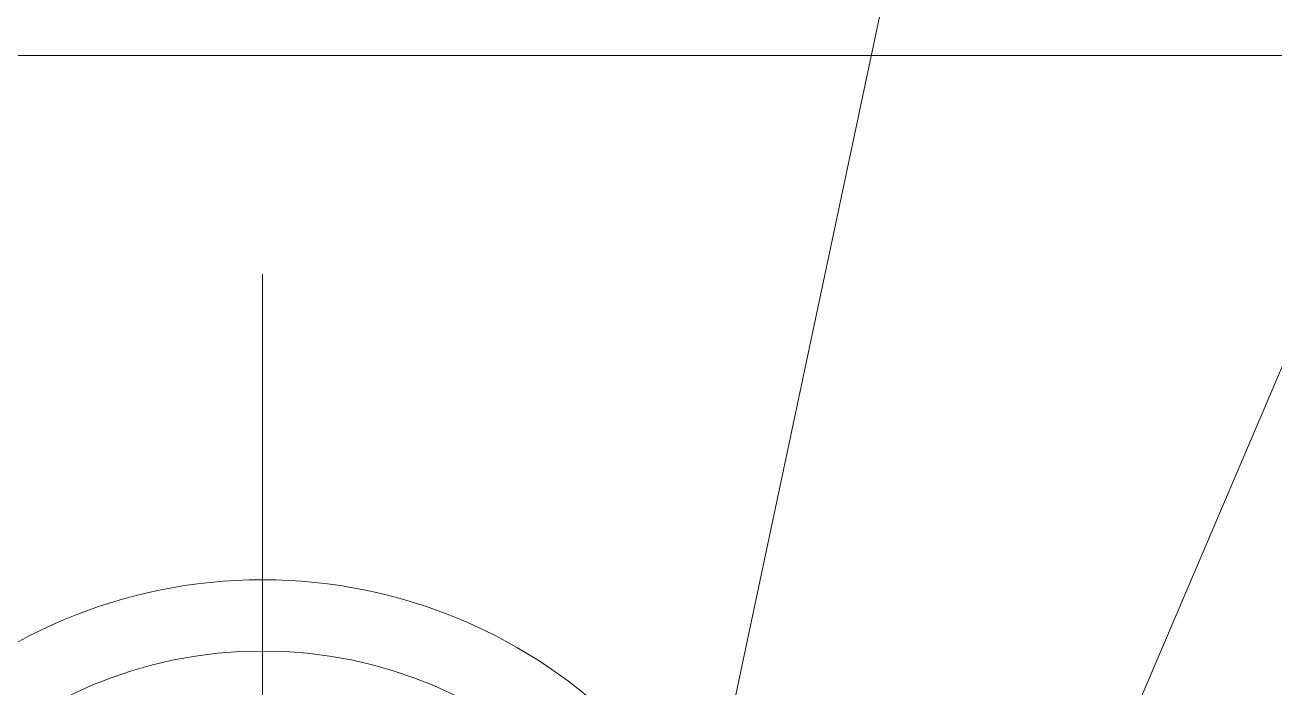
# Model space of a CAD drawing. Header units: millimetres. Extents: x 89051 to 218395, y -330386 to -125649.
# Drawn here: x 92682.6 to 92795, y -126984.7 to -126925.2 of the extents above; entities that cross this region are included whole.
import ezdxf

# ---------------------------------------------------------------- set-up
doc = ezdxf.new("R2010")
doc.units = ezdxf.units.MM
doc.header["$LTSCALE"] = 13
for name, pattern in [('1 实线', [0]), ('ACAD_ISO04W100', [30, 24, -3, 0, -3]), ('CENTER', [50.8, 31.75, -6.35, 6.35, -6.35])]:
    doc.linetypes.add(name, pattern=pattern)
doc.layers.get('0').update_dxf_attribs({"color": 1, "linetype": 'CENTER'})
doc.layers.add('标注、文本', color=3, linetype='Continuous', lineweight=25)
doc.layers.add('铁心', color=3, linetype='Continuous', lineweight=0)

msp = doc.modelspace()

# ---------------------------------------------------------------- linework, layer by layer
at = {"color": 7, "linetype": '1 实线', "lineweight": 0}
msp.add_line((92965.93, -126927.95), (92441.93, -126927.95), dxfattribs=at)
for radius in [45.98, 39.57]:
    msp.add_circle((92703.93, -127021.08), radius, dxfattribs=at)
at = {"layer": '标注、文本', "color": 1, "linetype": 'ACAD_ISO04W100', "lineweight": 15}
for p, q in [((92703.93, -127690.38), (92703.93, -126790.6)), ((92703.93, -126947.61), (92703.93, -127094.54))]:
    msp.add_line(p, q, dxfattribs=at)
at = {"layer": '铁心'}
for points in [[(92718.49, -127117.6), (92899.1, -126265.3), (92899.1, -126265.3)], [(92703.93, -127171.03), (93087.51, -126271.31), (93087.51, -126271.31)]]:
    msp.add_lwpolyline(points, dxfattribs=at)

doc.saveas('drawing.dxf')
